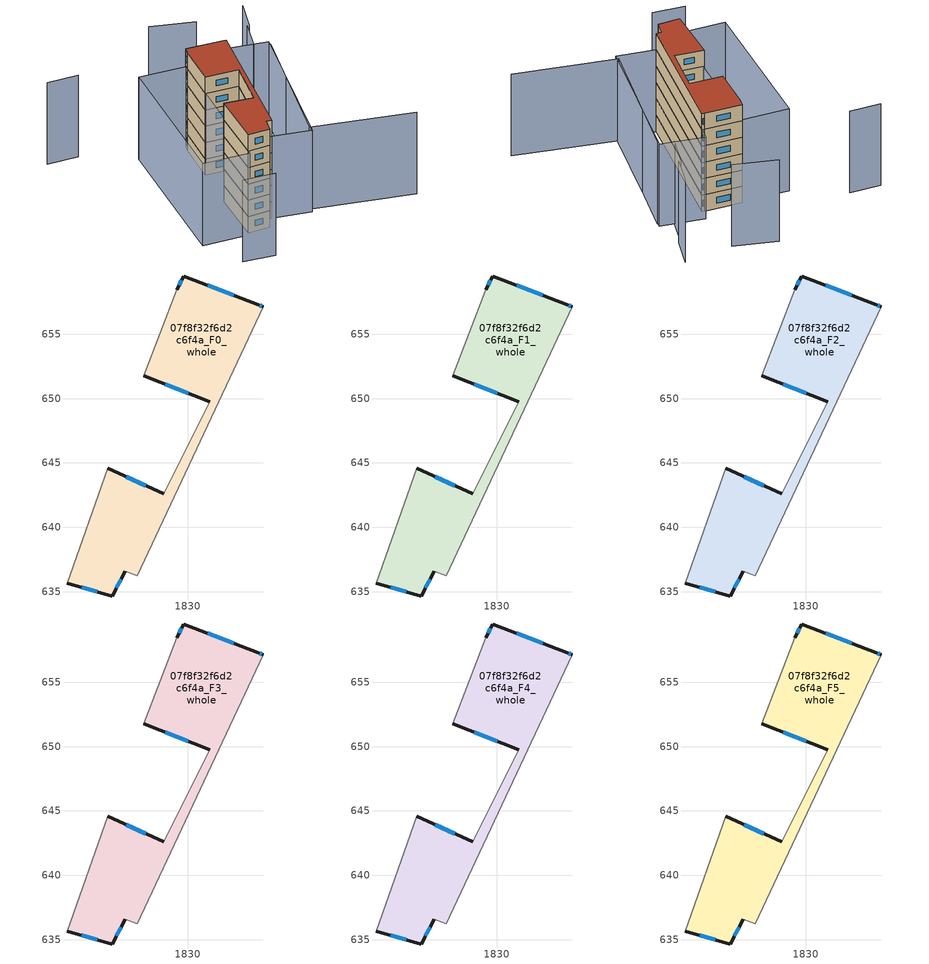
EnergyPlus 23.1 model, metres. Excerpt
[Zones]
07f8f32f6d2c6f4a_F0_whole
 floor ground (EU_floor_Construction): 1835.48,657.31 1835.88,657.13 1826.07,636.25 1825.17,636.58 1824.13,634.66 1820.65,635.67 1823.8,644.57 1828.16,642.61 1831.73,649.77 1826.58,651.78 1829.16,658.47 1829.7,659.53 z0
 wall outside (EU_wall_Construction): 1820.65,635.67 1824.13,634.66 1825.17,636.58 / 1828.16,642.61 1823.8,644.57 / 1826.58,651.78 1831.73,649.77 / 1835.88,657.13 1835.48,657.31 1829.7,659.53 1829.16,658.47 z0:3
 wall adiabatic (EU_wall_Construction): 1823.8,644.57 1820.65,635.67 / 1831.73,649.77 1828.16,642.61 / 1829.16,658.47 1826.58,651.78 / 1825.17,636.58 1826.07,636.25 1835.88,657.13 z0:3
 window (EU_Window_Construction): 1824.47,635.29 1824.83,635.96 / 1821.78,635.34 1823,634.99 / 1826.74,643.25 1825.22,643.93 / 1828.25,651.13 1830.05,650.42 / 1829.52,659.19 1829.33,658.82 / 1833.6,658.03 1831.58,658.81 / 1835.75,657.19 1835.61,657.25 z0.98:2.02
07f8f32f6d2c6f4a_F1_whole
 floor to 07f8f32f6d2c6f4a_F0_whole (EU_floor_Construction): 1835.48,657.31 1835.88,657.13 1826.07,636.25 1825.17,636.58 1824.13,634.66 1820.65,635.67 1823.8,644.57 1828.16,642.61 1831.73,649.77 1826.58,651.78 1829.16,658.47 1829.7,659.53 z3
 wall outside (EU_wall_Construction): 1820.65,635.67 1824.13,634.66 1825.17,636.58 / 1828.16,642.61 1823.8,644.57 / 1826.58,651.78 1831.73,649.77 / 1835.88,657.13 1835.48,657.31 1829.7,659.53 1829.16,658.47 z3:6
 wall adiabatic (EU_wall_Construction): 1823.8,644.57 1820.65,635.67 / 1831.73,649.77 1828.16,642.61 / 1829.16,658.47 1826.58,651.78 / 1825.17,636.58 1826.07,636.25 1835.88,657.13 z3:6
 window (EU_Window_Construction): 1824.47,635.29 1824.83,635.96 / 1821.78,635.34 1823,634.99 / 1826.74,643.25 1825.22,643.93 / 1828.25,651.13 1830.05,650.42 / 1829.52,659.19 1829.33,658.82 / 1833.6,658.03 1831.58,658.81 / 1835.75,657.19 1835.61,657.25 z3.98:5.02
07f8f32f6d2c6f4a_F2_whole
 floor to 07f8f32f6d2c6f4a_F1_whole (EU_floor_Construction): 1835.48,657.31 1835.88,657.13 1826.07,636.25 1825.17,636.58 1824.13,634.66 1820.65,635.67 1823.8,644.57 1828.16,642.61 1831.73,649.77 1826.58,651.78 1829.16,658.47 1829.7,659.53 z6
 wall outside (EU_wall_Construction): 1820.65,635.67 1824.13,634.66 1825.17,636.58 / 1828.16,642.61 1823.8,644.57 / 1826.58,651.78 1831.73,649.77 / 1835.88,657.13 1835.48,657.31 1829.7,659.53 1829.16,658.47 z6:9
 wall adiabatic (EU_wall_Construction): 1823.8,644.57 1820.65,635.67 / 1831.73,649.77 1828.16,642.61 / 1829.16,658.47 1826.58,651.78 / 1825.17,636.58 1826.07,636.25 1835.88,657.13 z6:9
 window (EU_Window_Construction): 1824.47,635.29 1824.83,635.96 / 1821.78,635.34 1823,634.99 / 1826.74,643.25 1825.22,643.93 / 1828.25,651.13 1830.05,650.42 / 1829.52,659.19 1829.33,658.82 / 1833.6,658.03 1831.58,658.81 / 1835.75,657.19 1835.61,657.25 z6.98:8.02
07f8f32f6d2c6f4a_F3_whole
 floor to 07f8f32f6d2c6f4a_F2_whole (EU_floor_Construction): 1835.48,657.31 1835.88,657.13 1826.07,636.25 1825.17,636.58 1824.13,634.66 1820.65,635.67 1823.8,644.57 1828.16,642.61 1831.73,649.77 1826.58,651.78 1829.16,658.47 1829.7,659.53 z9
 wall outside (EU_wall_Construction): 1820.65,635.67 1824.13,634.66 1825.17,636.58 / 1828.16,642.61 1823.8,644.57 / 1826.58,651.78 1831.73,649.77 / 1835.88,657.13 1835.48,657.31 1829.7,659.53 1829.16,658.47 z9:12
 wall adiabatic (EU_wall_Construction): 1823.8,644.57 1820.65,635.67 / 1831.73,649.77 1828.16,642.61 / 1829.16,658.47 1826.58,651.78 / 1825.17,636.58 1826.07,636.25 1835.88,657.13 z9:12
 window (EU_Window_Construction): 1824.47,635.29 1824.83,635.96 / 1821.78,635.34 1823,634.99 / 1826.74,643.25 1825.22,643.93 / 1828.25,651.13 1830.05,650.42 / 1829.52,659.19 1829.33,658.82 / 1833.6,658.03 1831.58,658.81 / 1835.75,657.19 1835.61,657.25 z9.98:11.02
07f8f32f6d2c6f4a_F4_whole
 floor to 07f8f32f6d2c6f4a_F3_whole (EU_floor_Construction): 1835.48,657.31 1835.88,657.13 1826.07,636.25 1825.17,636.58 1824.13,634.66 1820.65,635.67 1823.8,644.57 1828.16,642.61 1831.73,649.77 1826.58,651.78 1829.16,658.47 1829.7,659.53 z12
 wall outside (EU_wall_Construction): 1820.65,635.67 1824.13,634.66 1825.17,636.58 / 1828.16,642.61 1823.8,644.57 / 1826.58,651.78 1831.73,649.77 / 1835.88,657.13 1835.48,657.31 1829.7,659.53 1829.16,658.47 z12:15
 wall adiabatic (EU_wall_Construction): 1823.8,644.57 1820.65,635.67 / 1831.73,649.77 1828.16,642.61 / 1829.16,658.47 1826.58,651.78 / 1825.17,636.58 1826.07,636.25 1835.88,657.13 z12:15
 window (EU_Window_Construction): 1824.47,635.29 1824.83,635.96 / 1821.78,635.34 1823,634.99 / 1826.74,643.25 1825.22,643.93 / 1828.25,651.13 1830.05,650.42 / 1829.52,659.19 1829.33,658.82 / 1833.6,658.03 1831.58,658.81 / 1835.75,657.19 1835.61,657.25 z12.98:14.02
07f8f32f6d2c6f4a_F5_whole
 floor to 07f8f32f6d2c6f4a_F4_whole (EU_floor_Construction): 1835.48,657.31 1835.88,657.13 1826.07,636.25 1825.17,636.58 1824.13,634.66 1820.65,635.67 1823.8,644.57 1828.16,642.61 1831.73,649.77 1826.58,651.78 1829.16,658.47 1829.7,659.53 z15
 wall outside (EU_wall_Construction): 1820.65,635.67 1824.13,634.66 1825.17,636.58 / 1828.16,642.61 1823.8,644.57 / 1826.58,651.78 1831.73,649.77 / 1835.88,657.13 1835.48,657.31 1829.7,659.53 1829.16,658.47 z15:18
 wall adiabatic (EU_wall_Construction): 1823.8,644.57 1820.65,635.67 / 1831.73,649.77 1828.16,642.61 / 1829.16,658.47 1826.58,651.78 / 1825.17,636.58 1826.07,636.25 1835.88,657.13 z15:18
 window (EU_Window_Construction): 1824.47,635.29 1824.83,635.96 / 1821.78,635.34 1823,634.99 / 1826.74,643.25 1825.22,643.93 / 1828.25,651.13 1830.05,650.42 / 1829.52,659.19 1829.33,658.82 / 1833.6,658.03 1831.58,658.81 / 1835.75,657.19 1835.61,657.25 z15.98:17.02
 roof outside (EU_roof_Construction): 1826.07,636.25 1835.88,657.13 1835.48,657.31 1829.7,659.53 1829.16,658.47 1826.58,651.78 1831.73,649.77 1828.16,642.61 1823.8,644.57 1820.65,635.67 1824.13,634.66 1825.17,636.58 z18
shading: 1846.84,626.1 1831.94,634.18 / 1831.94,634.18 1843.19,654.94 / 1841.13,656.59 1843.99,661.16 / 1844.3,661.02 1847.17,665.54 / 1814.61,630.43 1819.61,628.37 / 1815.81,668.66 1810.93,670.38 / 1839.02,667.2 1832.75,671.14 / 1843.36,655.61 1831.76,633.29 / 1831.76,633.29 1825.24,636.68 / 1825.24,636.68 1836.85,658.99 / 1836.85,658.99 1843.36,655.61 / 1829.44,659.23 1820.45,635.14 / 1820.45,635.14 1813.18,637.85 / 1813.18,637.85 1822.18,661.94 / 1822.18,661.94 1829.44,659.23 z0:15
[Building]
EU S2 Campaign: North Axis=0; Terrain=City; Solar Distribution=FullExterior
[Site:Location]
Bologna: Latitude=44.5; Longitude=11.25; Time Zone=1; Elevation=37
[SizingPeriod:WeatherFileDays]
AnnualSizingPeriod: Begin Month=1; Begin Day of Month=1; End Month=12; End Day of Month=31; Day of Week for Start Day=Monday; Use Weather File Daylight Saving Period=No; Use Weather File Rain and Snow Indicators=No
[MATERIAL]
EU_InternalMass_Material: Roughness=MediumRough; Thickness=0.1; Conductivity=1; Density=1800; Specific Heat=900; Thermal Absorptance=0.9; Solar Absorptance=0.7; Visible Absorptance=0.7
[MATERIAL:NOMASS] Roughness=MediumRough; Thermal Absorptance=0.9; Solar Absorptance=0.7; Visible Absorptance=0.7
Name | Thermal Resistance
EU_wall_NoMass | 0.905828
EU_roof_NoMass | 0.37593
EU_floor_NoMass | 0.67114
[WINDOWMATERIAL:SIMPLEGLAZINGSYSTEM]
EU_Window_SimpleGlazing: UFactor=4.52486; Solar Heat Gain Coefficient=0.85; Visible Transmittance=0.85
[CONSTRUCTION]
EU_wall_Construction: EU_wall_NoMass
EU_roof_Construction: EU_roof_NoMass
EU_floor_Construction: EU_floor_NoMass
EU_Window_Construction: EU_Window_SimpleGlazing
EU_InternalMass_Construction: EU_InternalMass_Material
[ZONE] Type=1; Multiplier=1; Ceiling Height=autocalculate; Floor Area=autocalculate; Part of Total Floor Area=Yes
Name | Volume
07f8f32f6d2c6f4a_F0_whole | 312.758
07f8f32f6d2c6f4a_F1_whole; 07f8f32f6d2c6f4a_F2_whole; 07f8f32f6d2c6f4a_F3_whole; 07f8f32f6d2c6f4a_F4_whole; 07f8f32f6d2c6f4a_F5_whole | 312.754
[INTERNALMASS] Construction=EU_InternalMass_Construction; Surface Area=104.241
Name | Zone or ZoneList
07f8f32f6d2c6f4a_F0_whole_EU_InternalMass | 07f8f32f6d2c6f4a_F0_whole
07f8f32f6d2c6f4a_F1_whole_EU_InternalMass | 07f8f32f6d2c6f4a_F1_whole
07f8f32f6d2c6f4a_F2_whole_EU_InternalMass | 07f8f32f6d2c6f4a_F2_whole
07f8f32f6d2c6f4a_F3_whole_EU_InternalMass | 07f8f32f6d2c6f4a_F3_whole
07f8f32f6d2c6f4a_F4_whole_EU_InternalMass | 07f8f32f6d2c6f4a_F4_whole
07f8f32f6d2c6f4a_F5_whole_EU_InternalMass | 07f8f32f6d2c6f4a_F5_whole
[OTHEREQUIPMENT] Fuel Type=Electricity; Design Level Calculation Method=Watts/Area; Power per Zone Floor Area=1; Fraction Latent=0; Fraction Radiant=0; Fraction Lost=0; Carbon Dioxide Generation Rate=0; EndUse Subcategory=EU_Step8_InternalGains
Name | Zone or ZoneList or Space or SpaceList | Schedule
EU_Step8_InternalGain_07f8f32f6d2c6f4a_F0_whole_f000 | 07f8f32f6d2c6f4a_F0_whole | EU_Step8_GainSchedule_07f8f32f6d2c6f4a_F0_whole_f000
EU_Step8_InternalGain_07f8f32f6d2c6f4a_F1_whole_f000 | 07f8f32f6d2c6f4a_F1_whole | EU_Step8_GainSchedule_07f8f32f6d2c6f4a_F1_whole_f000
EU_Step8_InternalGain_07f8f32f6d2c6f4a_F2_whole_f000 | 07f8f32f6d2c6f4a_F2_whole | EU_Step8_GainSchedule_07f8f32f6d2c6f4a_F2_whole_f000
EU_Step8_InternalGain_07f8f32f6d2c6f4a_F3_whole_f000 | 07f8f32f6d2c6f4a_F3_whole | EU_Step8_GainSchedule_07f8f32f6d2c6f4a_F3_whole_f000
EU_Step8_InternalGain_07f8f32f6d2c6f4a_F4_whole_f000 | 07f8f32f6d2c6f4a_F4_whole | EU_Step8_GainSchedule_07f8f32f6d2c6f4a_F4_whole_f000
EU_Step8_InternalGain_07f8f32f6d2c6f4a_F5_whole_f000 | 07f8f32f6d2c6f4a_F5_whole | EU_Step8_GainSchedule_07f8f32f6d2c6f4a_F5_whole_f000
[ZONEVENTILATION:DESIGNFLOWRATE] Schedule=EU_AlwaysOn; Design Flow Rate Calculation Method=AirChanges/Hour; Air Changes per Hour=0.73129; Ventilation Type=Natural; Fan Pressure Rise=0; Fan Total Efficiency=1; Constant Term Coefficient=1; Temperature Term Coefficient=0; Velocity Term Coefficient=0; Velocity Squared Term Coefficient=0; Minimum Indoor Temperature=-100; Maximum Indoor Temperature=100; Delta Temperature=-100; Minimum Outdoor Temperature=-100; Maximum Outdoor Temperature=100; Maximum Wind Speed=40
Name | Zone or ZoneList or Space or SpaceList
EU_ConstantAir_07f8f32f6d2c6f4a_F0_whole | 07f8f32f6d2c6f4a_F0_whole
EU_ConstantAir_07f8f32f6d2c6f4a_F1_whole | 07f8f32f6d2c6f4a_F1_whole
EU_ConstantAir_07f8f32f6d2c6f4a_F2_whole | 07f8f32f6d2c6f4a_F2_whole
EU_ConstantAir_07f8f32f6d2c6f4a_F3_whole | 07f8f32f6d2c6f4a_F3_whole
EU_ConstantAir_07f8f32f6d2c6f4a_F4_whole | 07f8f32f6d2c6f4a_F4_whole
EU_ConstantAir_07f8f32f6d2c6f4a_F5_whole | 07f8f32f6d2c6f4a_F5_whole
[HVACTEMPLATE:THERMOSTAT] Constant Heating Setpoint=20; Constant Cooling Setpoint=50
EU_HeatOnly_07f8f32f6d2c6f4a_F0_whole; EU_HeatOnly_07f8f32f6d2c6f4a_F1_whole; EU_HeatOnly_07f8f32f6d2c6f4a_F2_whole; EU_HeatOnly_07f8f32f6d2c6f4a_F3_whole; EU_HeatOnly_07f8f32f6d2c6f4a_F4_whole; EU_HeatOnly_07f8f32f6d2c6f4a_F5_whole
[HVACTEMPLATE:ZONE:IDEALLOADSAIRSYSTEM] System Availability Schedule=EU_AlwaysOn; Maximum Heating Supply Air Temperature=50; Minimum Cooling Supply Air Temperature=13; Maximum Heating Supply Air Humidity Ratio=0.0156; Minimum Cooling Supply Air Humidity Ratio=0.0077; Heating Limit=NoLimit; Cooling Limit=NoLimit; Heating Availability Schedule=EU_AlwaysOn; Cooling Availability Schedule=EU_CoolingOff; Dehumidification Control Type=ConstantSensibleHeatRatio; Cooling Sensible Heat Ratio=0.7; Dehumidification Setpoint=60; Humidification Control Type=None; Humidification Setpoint=30; Outdoor Air Method=None; Outdoor Air Flow Rate per Person=0.00944; Outdoor Air Flow Rate per Zone Floor Area=0; Outdoor Air Flow Rate per Zone=0; Demand Controlled Ventilation Type=None; Outdoor Air Economizer Type=NoEconomizer; Heat Recovery Type=None; Sensible Heat Recovery Effectiveness=0.7; Latent Heat Recovery Effectiveness=0.65
Name | Template Thermostat
07f8f32f6d2c6f4a_F0_whole | EU_HeatOnly_07f8f32f6d2c6f4a_F0_whole
07f8f32f6d2c6f4a_F1_whole | EU_HeatOnly_07f8f32f6d2c6f4a_F1_whole
07f8f32f6d2c6f4a_F2_whole | EU_HeatOnly_07f8f32f6d2c6f4a_F2_whole
07f8f32f6d2c6f4a_F3_whole | EU_HeatOnly_07f8f32f6d2c6f4a_F3_whole
07f8f32f6d2c6f4a_F4_whole | EU_HeatOnly_07f8f32f6d2c6f4a_F4_whole
07f8f32f6d2c6f4a_F5_whole | EU_HeatOnly_07f8f32f6d2c6f4a_F5_whole
[SIZING:ZONE] Zone Cooling Design Supply Air Temperature Input Method=SupplyAirTemperature; Zone Cooling Design Supply Air Temperature=13; Zone Heating Design Supply Air Temperature Input Method=SupplyAirTemperature; Zone Heating Design Supply Air Temperature=50; Zone Cooling Design Supply Air Humidity Ratio=0.008; Zone Heating Design Supply Air Humidity Ratio=0.008; Cooling Design Air Flow Method=DesignDay; Cooling Design Air Flow Rate=0; Cooling Minimum Air Flow per Zone Floor Area=0.000762; Cooling Minimum Air Flow=0; Cooling Minimum Air Flow Fraction=0.2; Heating Design Air Flow Method=DesignDay; Heating Design Air Flow Rate=0; Heating Maximum Air Flow per Zone Floor Area=0.002032; Heating Maximum Air Flow=0.141576; Heating Maximum Air Flow Fraction=0.3; Account for Dedicated Outdoor Air System=No; Dedicated Outdoor Air System Control Strategy=NeutralSupplyAir; Dedicated Outdoor Air Low Setpoint Temperature for Design=autosize; Dedicated Outdoor Air High Setpoint Temperature for Design=autosize; Zone Load Sizing Method=Sensible Load Only No Latent Load; Zone Latent Cooling Design Supply Air Humidity Ratio Input Method=HumidityRatioDifference; Zone Cooling Design Supply Air Humidity Ratio Difference=0.005; Zone Latent Heating Design Supply Air Humidity Ratio Input Method=HumidityRatioDifference; Zone Humidification Design Supply Air Humidity Ratio Difference=0.005
07f8f32f6d2c6f4a_F0_whole; 07f8f32f6d2c6f4a_F1_whole; 07f8f32f6d2c6f4a_F2_whole; 07f8f32f6d2c6f4a_F3_whole; 07f8f32f6d2c6f4a_F4_whole; 07f8f32f6d2c6f4a_F5_whole
[SCHEDULE:CONSTANT]
Name | Hourly Value
EU_AlwaysOn | 1
EU_CoolingOff | 0
[SCHEDULE:FILE] Column Number=1; Rows to Skip at Top=0; Number of Hours of Data=8760; Column Separator=Comma; Interpolate to Timestep=No; Minutes per Item=60; Adjust Schedule for Daylight Savings=Yes
Name | File
EU_Step8_GainSchedule_07f8f32f6d2c6f4a_F0_whole_f000 | ../../schedules/07f8f32f6d2c6f4a/07f8f32f6d2c6f4a_F0_whole_f000_gain.csv
EU_Step8_GainSchedule_07f8f32f6d2c6f4a_F1_whole_f000 | ../../schedules/07f8f32f6d2c6f4a/07f8f32f6d2c6f4a_F1_whole_f000_gain.csv
EU_Step8_GainSchedule_07f8f32f6d2c6f4a_F2_whole_f000 | ../../schedules/07f8f32f6d2c6f4a/07f8f32f6d2c6f4a_F2_whole_f000_gain.csv
EU_Step8_GainSchedule_07f8f32f6d2c6f4a_F3_whole_f000 | ../../schedules/07f8f32f6d2c6f4a/07f8f32f6d2c6f4a_F3_whole_f000_gain.csv
EU_Step8_GainSchedule_07f8f32f6d2c6f4a_F4_whole_f000 | ../../schedules/07f8f32f6d2c6f4a/07f8f32f6d2c6f4a_F4_whole_f000_gain.csv
EU_Step8_GainSchedule_07f8f32f6d2c6f4a_F5_whole_f000 | ../../schedules/07f8f32f6d2c6f4a/07f8f32f6d2c6f4a_F5_whole_f000_gain.csv
